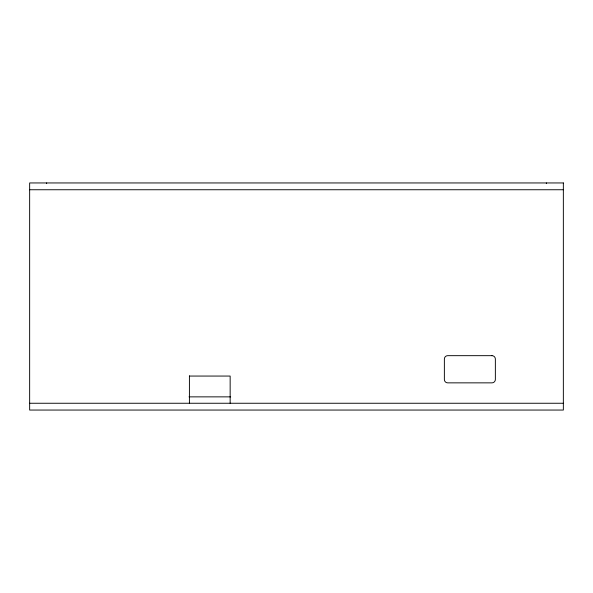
<?xml version="1.0" encoding="UTF-8"?>
<svg xmlns="http://www.w3.org/2000/svg" width="593" height="593" viewBox="0 0 593 593"><rect width="100%" height="100%" fill="white"/><g stroke="black" fill="none" stroke-linecap="round" stroke-linejoin="round"><path stroke-width="0.89" d="M29.65 189.745L563.35 189.745M189.419 376.058L230.151 376.058L230.151 403.255M189.019 396.865L230.662 396.865M29.65 403.255L563.35 403.255M546.353 182.948L546.353 183.437M189.419 375.858L189.419 403.255M46.647 182.948L46.647 183.437M563.35 182.948L29.65 182.948L29.65 410.052L563.35 410.052L563.35 182.948M491.96 355.667L447.774 355.667A3.343 3.343 0 0 0 444.372 359.061L444.372 379.461A3.343 3.343 0 0 0 447.774 382.856L491.96 382.856A3.402 3.402 0 0 0 495.363 379.461L495.363 359.061A3.402 3.402 0 0 0 491.96 355.667"/></g></svg>
